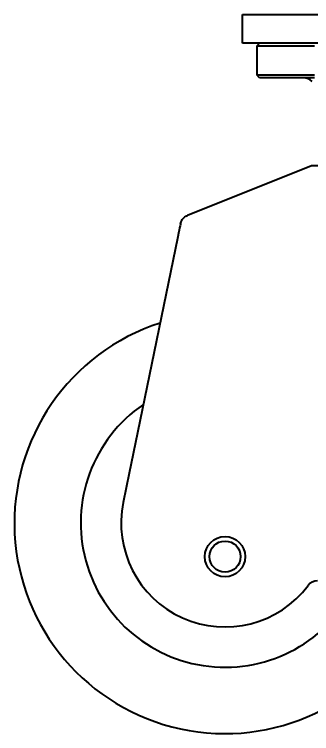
# Model space of a CAD drawing. Header units: millimetres. Extents: x 0 to 51860, y 0 to 5940.
# Drawn here: x 608 to 659.5, y 1683.2 to 1808 of the extents above; entities that cross this region are included whole.
import ezdxf

# ---------------------------------------------------------------- set-up
doc = ezdxf.new("R2010")
doc.units = ezdxf.units.MM
doc.header["$LTSCALE"] = 10
doc.layers.add('가시적인 것(ISO)', color=3, linetype='Continuous', lineweight=40)

msp = doc.modelspace()

# ---------------------------------------------------------------- linework, layer by layer
at = {"layer": '가시적인 것(ISO)'}
for p, q in [((647.5147, 1808.0063), (747.5147, 1808.0063)), ((647.5147, 1803.0063), (647.5147, 1808.0063)), ((747.5147, 1803.0063), (647.5147, 1803.0063)), ((650.0147, 1802.5063), (650.5147, 1803.0063)), ((660.0147, 1802.5063), (650.0147, 1802.5063)), ((650.0147, 1802.5063), (650.0147, 1797.5063)), ((650.0147, 1797.5063), (660.0147, 1797.5063)), ((650.5147, 1797.0063), (650.0147, 1797.5063)), ((660.0147, 1797.0063), (650.5147, 1797.0063)), ((659.5147, 1781.7463), (638.0146, 1773.1462)), ((669.8086, 1781.7463), (659.5147, 1781.7463)), ((636.3282, 1769.4008), (629.3534, 1735.4084)), ((629.3534, 1735.4084), (627.9171, 1728.4084)), ((627.9171, 1728.4084), (626.8821, 1723.3643))]:
    msp.add_line(p, q, dxfattribs=at)
for radius in [3.5, 2.7]:
    msp.add_circle((644.5147, 1713.9463), radius, dxfattribs=at)
for centre, radius, start, end in [((658.1159, 1795.0063), 2, 42.674758, 90), ((644.5147, 1719.7463), 36.5, 107.952361, 332.701252), ((644.5147, 1719.7463), 25, 124.458963, 336.421822), ((644.5147, 1719.7463), 18, 168.404483, 323.130082), ((660.5147, 1707.7463), 2, 90.00038, 143.130268)]:
    msp.add_arc(centre, radius, start, end, dxfattribs=at)
for points, knots in [([(636.7982, 1771.6913), (636.8193, 1771.794), (636.8488, 1771.8961), (636.9221, 1772.0906), (636.9658, 1772.1841), (637.1202, 1772.4571), (637.255, 1772.6261), (637.5865, 1772.928), (637.7941, 1773.0581), (638.0146, 1773.1462)], [0, 0, 0, 0, 0.031566265, 0.031566265, 0.06236261, 0.06236261, 0.125627625, 0.125627625, 0.196868541, 0.196868541, 0.196868541, 0.196868541]), ([(636.7982, 1771.6913), (636.7982, 1771.6913), (636.7982, 1771.6913), (636.7982, 1771.6913), (636.7982, 1771.6911), (636.7721, 1771.5638), (636.7213, 1771.3164), (636.6439, 1770.9393), (636.5091, 1770.2824), (636.332, 1769.4192), (636.3308, 1769.4131), (636.3295, 1769.407), (636.3282, 1769.4008)], [35.77650652, 35.77650652, 35.77650652, 35.77650652, 35.78424893, 35.78424893, 35.78424893, 45.87435679, 45.87435679, 45.87435679, 61.25729007, 61.25729007, 61.25729007, 61.36624106, 61.36624106, 61.36624106, 61.36624106])]:
    msp.add_open_spline(points, degree=3, knots=knots, dxfattribs=at)

doc.saveas('drawing.dxf')
